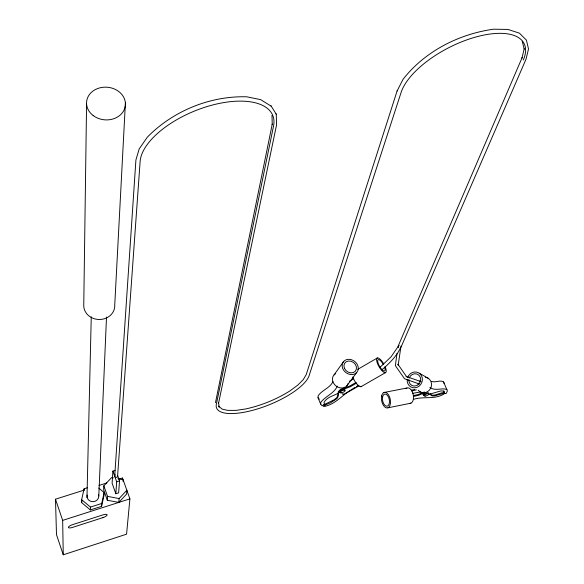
<?xml version="1.0" encoding="UTF-8"?>
<svg xmlns="http://www.w3.org/2000/svg" width="584" height="584" viewBox="0 0 584 584"><rect width="100%" height="100%" fill="white"/><g stroke="black" fill="none" stroke-linecap="round" stroke-linejoin="round"><path stroke-width="0.88" d="M86.571 103.915L83.746 306.235A15.527 13.87 2 0 0 100.12 319.484A15.527 13.87 2 0 0 114.749 304.906L125.399 102.996M98.718 488.041L104.127 492.553L103.974 495.473L101.579 506.357L90.374 509.941L81.607 502.59L81.65 499.692L84.118 488.771L87.571 487.676M84.089 490.239L84.118 488.771M86.972 497.568L91.257 316.805M90.374 509.941L90.462 507.08L81.65 499.692M98.798 495.94L106.507 317.046M101.579 506.357L101.718 503.481L104.127 492.553M113.427 477.873L111.653 477.537L103.828 485.837L103.631 489.764L107.31 500.247L118.807 502.415L126.56 494.101L126.903 490.202L119.107 498.561L118.807 502.415M107.31 500.247L107.536 496.371L103.828 485.837M115.019 470.419L112.887 471.091L112.113 483.216L115.836 493.728L118.632 492.838L119.537 480.873L117.778 475.945M114.712 476.062L135.911 159.98L139.196 148.883L147.387 137.094C173.076 110.931 210.116 95.74 246.806 96.805L260.668 99.645L271.275 106.237M115.836 493.728L116.683 481.778L112.887 471.091M117.552 476.602L140.131 161.447A71.029 33.719 -22.3 0 1 212.233 105.091A71.029 33.719 -22.3 0 1 273.516 126.151L216.35 404.281A49.866 16.593 -21.9 0 0 257.697 408.866A49.866 16.593 -21.9 0 0 309.111 375.636L401.12 92.389A68.817 30.514 -27.1 0 1 477.23 36.631A68.817 30.514 -27.1 0 1 523.322 60.05M122.326 479.822L122.472 478.004L118.99 479.106M123.034 481.296L123.166 479.719L117.851 478.712M338.757 392.901C333.844 395.828 326.843 396.981 323.996 402.478L324.5 404.048L322.222 405.887L320.682 404.121L318.01 397.66L318.171 395.799C322.01 390.039 329.719 388.221 332.953 381.724M320.682 404.121L320.85 402.274C325.543 396.105 333.895 393.652 337.391 386.134M122.472 478.004L129.911 498.86L126.567 534.178L63.255 554.8L56.495 534.674L55.487 499.189L84.191 490.107M443.884 391.09L444.001 392.733M397.018 353.451L395.346 365.635L404.529 378.739L419.319 384.002M215.474 402.697L272.253 124.085L272.232 124.582L271.991 115.42M81.607 502.59L81.979 500.911M524.228 48.662L521.979 58.108L522.103 57.67L398.2 346.013L398.675 347.67M398.106 346.392L399.018 345.297L391.083 356.787L379.914 367.424M397.105 90.98L402.996 79.388C424.75 51.436 458.732 34.054 493.516 29.207L507.927 29.419L519.402 33.157L526.425 40.128L528.513 48.968L526.009 59.239L400.974 347.268M397.237 90.549L306.213 374.636L303.257 379.651L297.679 385.206L289.766 391.032C276.349 399.405 261.522 405.42 246.098 408.888L236.14 410.369L227.651 410.369L222.088 409.085L218.584 406.128L219.131 407.106L218.591 402.836L218.569 403.216L276.582 124.815L276.261 114.238L271.005 105.799M424.247 391.886L422.882 394.309L423.276 394.784M424.75 392.382L423.217 395.076L423.612 395.55M334.055 374.899L343.757 361.335M346.794 385.944L356.693 372.534A8.57 7.117 36 0 0 351.166 359.627A8.57 7.117 36 0 0 342.772 368.687A8.57 7.117 36 0 0 356.693 372.534M342.37 393.674A1.46 0.496 60.4 0 0 343.195 394.47L343.443 394.404A1.46 0.496 60.4 0 0 343.48 394.003M349.385 381.323L353.502 378.746M350.889 389.959C341.691 395.609 334.946 404.741 323.514 406.617L325.719 404.785L330.573 402.777L336.983 398.595L337.983 396.886L338.713 392.448L340.53 390.397L350.276 386.747L356.751 383.024M351.575 389.528L355.014 387.396M356.393 386.535L358.459 385.25M355.875 382.527L349.933 385.936L340.187 389.586L338.377 391.63L337.647 396.076L336.639 397.784L334.077 399.828L325.383 403.975L323.835 405.259L324.916 404.865M357.809 369.3L377.403 357.948M361.036 386.688L385.418 372.687M423.48 392.251L418.429 394.485L413.742 395.55M423.816 393.017L418.764 395.251L414.078 396.317M443.694 392.689L444.059 392.543L443.387 391.032M445.044 393.295C435.409 400.076 424.429 396.061 413.976 399.193M63.255 554.8L62.663 520.388L129.911 498.86M90.462 507.08L101.718 503.481M98.981 485.435L106.814 482.961M116.683 481.778L119.537 480.873M428.474 394.536L440.599 390.973L443 391.003L444.227 391.842L443.986 393.499L446.234 393.455L447.373 390.922L443.592 381.921C439.847 379.636 435.452 382.98 431.488 381.41M416.414 389.886L411.72 390.951M414.866 389.484L411.384 390.185M387.966 407.807L410.91 403.186M383.951 392.492L406.895 388.01M412.83 393.302L420.736 391.937M443.95 393.295L434.627 395.857L432.087 395.93L430.977 395.2L430.371 393.601M444.059 392.543C439.876 392.674 436.109 395.696 431.751 395.171L430.642 394.441M107.536 496.371L119.107 498.561M429.861 387.374C435.189 391.47 441.526 387.542 446.979 389.499M421.057 381.629L406.106 376.454L406.683 376.848L397.886 364.204M419.254 373.212L428.444 378.396M344.37 387.243L345.049 387.718M318.01 397.66L319.324 399.171M275.991 113.8L276.261 114.238M339.603 391.557L339.946 392.368M55.487 499.189L62.663 520.388M400.996 346.115L398.179 365.234L398.084 364.518M443.592 381.921L443.993 383.359M522.242 41.296L524.235 49.151M400.478 347.808A99.003 32.733 -22.5 0 1 381.863 369.789M359.08 385.769A99.003 32.733 -22.5 0 1 343.334 394.485M117.705 475.887A1.504 1.409 -1.1 0 1 116.559 477.347A1.504 1.409 -1.1 0 1 114.829 476.544A1.504 1.409 -1.1 0 1 115.377 474.807M340.07 392.098A2.847 0.898 -22.8 0 1 341.603 390.024A2.847 0.898 -22.8 0 1 344.837 389.915M384.776 367.664A6.548 2.124 59.9 0 1 381.797 369.46A6.548 2.124 59.9 0 1 377.753 360.131A6.548 2.124 59.9 0 1 383.505 364.723M361.62 386.221A8.366 2.847 60 0 1 357.459 384.71A8.366 2.847 60 0 1 352.831 376.987M385.046 366.482A8.417 2.73 59.9 0 1 382.863 371.577A8.417 2.73 59.9 0 1 376.585 359.197A8.417 2.73 59.9 0 1 383.746 363.927M348.225 383.235A8.439 7.059 36.1 0 1 336.165 386.075A8.439 7.059 36.1 0 1 335.523 373.753M424.094 395.346A2.686 0.788 -23.6 0 1 424.809 393.988A2.686 0.788 -23.6 0 1 427.992 392.798A2.686 0.788 -23.6 0 1 428.379 393.74M409.238 378.038A6.263 5.825 -61.2 0 1 419.042 375.359A6.263 5.825 -61.2 0 1 416.691 385.593A6.263 5.825 -61.2 0 1 408.873 379.615M418.217 384.688A6.161 5.752 -61.2 0 1 418.575 383.133M419.297 381.702A6.161 5.752 -61.2 0 1 420.349 380.491M425.459 377.242A7.928 7.395 -61.2 0 1 430.488 388.601A7.928 7.395 -61.2 0 1 418.188 390.229M407.661 377.505A8.052 7.49 -61.2 0 1 420.268 374.067A8.052 7.49 -61.2 0 1 417.246 387.228A8.052 7.49 -61.2 0 1 407.194 379.534M405.895 388.703A7.877 4.424 78.5 0 1 413.063 393.923A7.877 4.424 78.5 0 1 409.764 403.354M98.521 494.334A5.913 5.57 -4.9 0 1 93.221 501.685A5.913 5.57 -4.9 0 1 87.118 495.028M102.937 517.621L72.569 527.389A4.402 1.299 -19.6 0 1 68.394 527.367A4.402 1.299 -19.6 0 1 72.569 524.651L103.083 514.847A4.373 1.292 -19.9 0 1 107.142 514.905A4.373 1.292 -19.9 0 1 102.937 517.621M93.126 115.501A19.469 16.359 4.9 0 0 125.049 107.244A19.469 16.359 4.9 0 0 99.791 87.863A19.469 16.359 4.9 0 0 93.126 115.501M341.472 392.835A2.847 0.898 -22.8 0 0 345.195 390.47A2.847 0.898 -22.8 0 0 341.012 391.346A2.847 0.898 -22.8 0 0 341.472 392.835M344.429 368.285A6.665 5.533 36 0 0 355.254 371.285A6.665 5.533 36 0 0 350.962 361.248A6.665 5.533 36 0 0 344.429 368.285M425.283 396.098A2.686 0.788 -23.6 0 0 429.116 393.93A2.686 0.788 -23.6 0 0 425.517 394.536A2.686 0.788 -23.6 0 0 425.283 396.098M382.615 396.828A6.183 3.395 78.6 0 0 386.644 406.23A6.183 3.395 78.6 0 0 388.645 397.368A6.183 3.395 78.6 0 0 382.615 396.828M381.666 395.879A7.95 4.365 78.6 0 0 386.842 407.968A7.95 4.365 78.6 0 0 389.419 396.58A7.95 4.365 78.6 0 0 381.666 395.879"/></g></svg>
